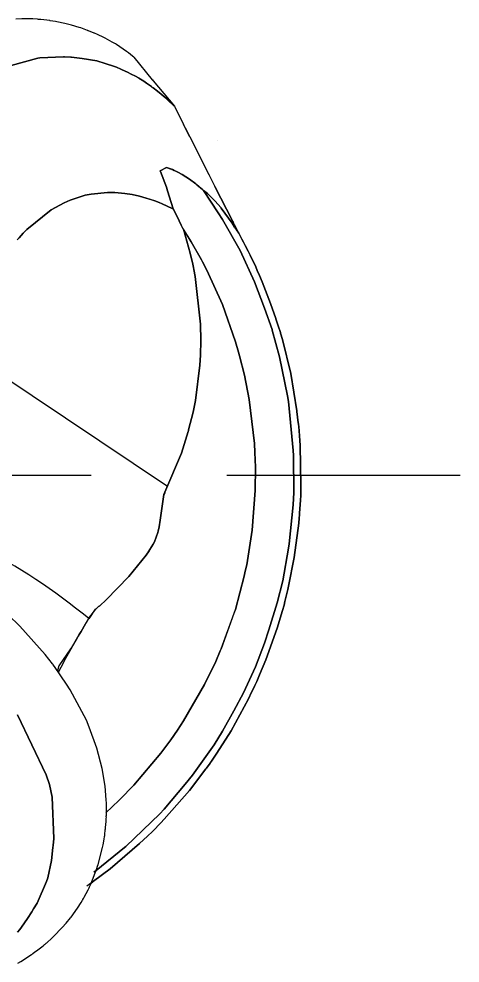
# Model space of a CAD drawing. Header units: millimetres. Extents: x -6.2 to 6.2, y -6.2 to 6.2.
# Drawn here: x 2.04 to 6.17, y -4.56 to 4.27 of the extents above; entities that cross this region are included whole.
import ezdxf

# ---------------------------------------------------------------- set-up
doc = ezdxf.new("R2010")
doc.units = ezdxf.units.MM
doc.linetypes.add('ACAD_ISO04W100', pattern=[30, 24, -3, 0, -3])
doc.linetypes.add('CENTER', pattern=[50.8, 31.75, -6.35, 6.35, -6.35])
doc.layers.add('中心线', color=2, linetype='ACAD_ISO04W100')
doc.layers.add('轮廓', color=4, linetype='Continuous')

msp = doc.modelspace()

# ---------------------------------------------------------------- linework, layer by layer
at = {"layer": '中心线', "linetype": 'CENTER', "ltscale": 0.2}
msp.add_line((-6.1727, 0), (6.1727, 0), dxfattribs=at)
at = {"layer": '轮廓'}
msp.add_line((1.5604, 1.148), (3.4315, -0.1041), dxfattribs=at)
for points in [[(2.9537, 4.0293), (2.9468, 4.0341), (2.9458, 4.034), (2.9446, 4.0348), (2.9152, 4.0519), (2.9152, 4.0519), (2.9152, 4.0519), (2.8481, 4.0868), (2.8357, 4.0938), (2.7759, 4.1218), (2.7759, 4.1218), (2.7472, 4.135), (2.7441, 4.1355), (2.6937, 4.1561), (2.6937, 4.1561), (2.6916, 4.1567), (2.6893, 4.1583), (2.6871, 4.159), (2.6838, 4.1604), (2.6838, 4.1604), (2.6198, 4.1836), (2.6177, 4.1843), (2.6048, 4.1881), (2.532, 4.2098), (2.532, 4.2098), (2.532, 4.2098), (2.532, 4.2098), (2.4713, 4.2255), (2.3954, 4.2415), (2.3838, 4.2436), (2.3336, 4.252), (2.3305, 4.2524), (2.2454, 4.2628), (2.2413, 4.2631), (2.2413, 4.2631), (2.2381, 4.2636), (2.2238, 4.2641), (2.2135, 4.2653), (2.2135, 4.2653), (2.1714, 4.268), (2.1155, 4.2683), (2.1094, 4.2683), (2.0829, 4.2687), (2.0729, 4.2679), (2.0678, 4.2681), (2.0114, 4.2652)], [(3.0475, 3.9636), (2.9537, 4.0293)], [(3.4941, 3.4523), (3.4941, 3.4523), (3.4941, 3.4523), (3.4939, 3.4533), (3.4928, 3.4541), (3.4928, 3.4541), (3.4928, 3.4541), (3.4914, 3.4559), (3.4914, 3.4559), (3.4866, 3.4602), (3.4793, 3.467), (3.4523, 3.4937), (3.45, 3.4953), (3.4486, 3.4971), (3.4256, 3.5185), (3.4244, 3.5193), (3.3374, 3.5923), (3.3374, 3.5923), (3.2973, 3.6238), (3.2929, 3.626), (3.2869, 3.6311), (3.2869, 3.6311), (3.2809, 3.6361), (3.2359, 3.6668), (3.2105, 3.6846), (3.1627, 3.7138), (3.1592, 3.7162), (3.1309, 3.7325), (3.0929, 3.7522), (3.0561, 3.7711), (3.0085, 3.7932), (2.9943, 3.7988), (2.9547, 3.8162), (2.8294, 3.8591), (2.7898, 3.8704), (2.7695, 3.876), (2.6324, 3.8995), (2.5331, 3.9094), (2.528, 3.9095), (2.4673, 3.9141), (2.4581, 3.9145), (2.2364, 3.9048), (2.2185, 3.9027), (1.9676, 3.8341)], [(1.9676, 3.8341), (2.2185, 3.9027), (2.2364, 3.9048), (2.4581, 3.9145), (2.4673, 3.9141), (2.528, 3.9095), (2.5331, 3.9094), (2.6324, 3.8995), (2.7695, 3.876), (2.7898, 3.8704), (2.8294, 3.8591), (2.9547, 3.8162), (2.9943, 3.7988), (3.0085, 3.7932), (3.0561, 3.7711), (3.0929, 3.7522), (3.1309, 3.7325), (3.1592, 3.7162), (3.1627, 3.7138), (3.2105, 3.6846), (3.2359, 3.6668), (3.2809, 3.6361), (3.2869, 3.6311), (3.2869, 3.6311), (3.2929, 3.626), (3.2973, 3.6238), (3.3374, 3.5923), (3.3374, 3.5923), (3.4244, 3.5193), (3.4256, 3.5185), (3.4486, 3.4971), (3.45, 3.4953), (3.4523, 3.4937), (3.4793, 3.467), (3.4866, 3.4602), (3.4914, 3.4559), (3.4914, 3.4559), (3.4928, 3.4541), (3.4928, 3.4541), (3.4928, 3.4541), (3.4939, 3.4533), (3.4941, 3.4523), (3.4941, 3.4523)], [(3.1169, 3.9098), (3.1052, 3.9189), (3.0662, 3.9496), (3.0475, 3.9636)], [(3.1169, 3.9098), (3.29, 3.6997)], [(3.2912, 3.6989), (3.2912, 3.6989), (3.2912, 3.6989), (3.2912, 3.6989), (3.2912, 3.6989), (3.2912, 3.6989), (3.2912, 3.6989), (3.2912, 3.6989), (3.2912, 3.6989), (3.2912, 3.6989), (3.291, 3.6998), (3.291, 3.6998), (3.291, 3.6998), (3.291, 3.6998), (3.291, 3.6998), (3.29, 3.6997), (3.2899, 3.7007), (3.2849, 3.7059)], [(3.29, 3.6997), (3.291, 3.6998), (3.291, 3.6998), (3.291, 3.6998), (3.291, 3.6998), (3.291, 3.6998), (3.291, 3.6998), (3.291, 3.6998), (3.291, 3.6998), (3.291, 3.6998), (3.291, 3.6998), (3.2912, 3.6989), (3.299, 3.6891)], [(3.2925, 3.6971), (3.2924, 3.698), (3.2912, 3.6989), (3.2914, 3.6979), (3.2914, 3.6979), (3.2914, 3.6979), (3.2914, 3.6979), (3.2912, 3.6989), (3.2912, 3.6989), (3.2912, 3.6989), (3.2912, 3.6989), (3.2912, 3.6989), (3.2912, 3.6989)], [(3.299, 3.6891), (3.4964, 3.4507)], [(3.4964, 3.4507), (3.4953, 3.4515), (3.4953, 3.4515), (3.4941, 3.4523)], [(3.4964, 3.4507), (3.5835, 3.2792), (3.5979, 3.2493), (3.5991, 3.2485), (3.5993, 3.2475), (3.6004, 3.2467), (3.6008, 3.2447), (3.641, 3.1665), (3.8202, 2.8123), (3.8217, 2.8095), (3.8222, 2.8065), (3.8763, 2.7013), (4.041, 2.378), (4.041, 2.378), (4.0423, 2.3762), (4.0425, 2.3752), (4.0505, 2.3583), (4.0567, 2.3462), (4.0596, 2.3417), (4.0813, 2.2988), (4.0999, 2.2625), (4.0999, 2.2625)], [(3.641, 3.1665), (3.6008, 3.2447), (3.6004, 3.2467), (3.5993, 3.2475), (3.5991, 3.2485), (3.5979, 3.2493), (3.5835, 3.2792)], [(3.8988, 3.1267), (3.9008, 3.127), (3.9017, 3.1272)], [(3.7693, 2.6631), (3.7667, 2.6667), (3.7655, 2.6676), (3.7595, 2.6726), (3.7488, 2.6819), (3.7083, 2.7154), (3.6999, 2.723), (3.6964, 2.7254), (3.6964, 2.7254), (3.6381, 2.768), (3.5682, 2.8135), (3.5288, 2.835), (3.51, 2.8439), (3.4945, 2.8513), (3.478, 2.8585), (3.4735, 2.8608), (3.4692, 2.8621), (3.4336, 2.8741), (3.4219, 2.8771), (3.3623, 2.8463), (3.3637, 2.8445), (3.3655, 2.8397), (3.4215, 2.6952), (3.433, 2.6587), (3.4354, 2.651), (3.4474, 2.6115), (3.4837, 2.492)], [(3.4837, 2.492), (3.4474, 2.6115), (3.4354, 2.651), (3.433, 2.6587), (3.4215, 2.6952), (3.3655, 2.8397), (3.3637, 2.8445), (3.3623, 2.8463), (3.4219, 2.8771), (3.4336, 2.8741), (3.4573, 2.8661), (3.4692, 2.8621), (3.4735, 2.8608), (3.478, 2.8585), (3.4945, 2.8513), (3.51, 2.8439), (3.5288, 2.835), (3.5682, 2.8135), (3.6381, 2.768), (3.6964, 2.7254), (3.6964, 2.7254), (3.6999, 2.723), (3.7083, 2.7154), (3.7595, 2.6726), (3.7655, 2.6676), (3.7667, 2.6667), (3.7693, 2.6631), (3.7705, 2.6623)], [(3.7705, 2.6623), (3.9076, 2.455), (3.946, 2.3927), (4.1129, 2.1023), (4.2477, 1.8103), (4.3409, 1.5637), (4.411, 1.3618), (4.4129, 1.3571), (4.4821, 1.1083), (4.556, 0.7416), (4.5642, 0.6892), (4.6104, 0.2313), (4.6125, 0.1849), (4.6155, -0.1608), (4.6097, -0.2776), (4.5704, -0.642), (4.5646, -0.6836), (4.5119, -0.9894), (4.4605, -1.1934), (4.3825, -1.4478), (4.3393, -1.5712), (4.2565, -1.7929), (4.144, -2.0362), (4.0541, -2.2054), (3.9462, -2.394), (3.8701, -2.5211), (3.6656, -2.807), (3.598, -2.89), (3.3995, -3.123), (3.3598, -3.1686), (3.0407, -3.4726), (3.0283, -3.4829), (2.7645, -3.697), (2.7431, -3.7139)], [(2.7645, -3.697), (3.0283, -3.4829), (3.0407, -3.4726), (3.3598, -3.1686), (3.3995, -3.123), (3.598, -2.89), (3.6656, -2.807), (3.8701, -2.5211), (3.9462, -2.394), (4.0541, -2.2054), (4.144, -2.0362), (4.2565, -1.7929), (4.3393, -1.5712), (4.3825, -1.4478), (4.4605, -1.1934), (4.5119, -0.9894), (4.5646, -0.6836), (4.5704, -0.642), (4.6097, -0.2776), (4.6155, -0.1608), (4.6125, 0.1849), (4.6104, 0.2313), (4.5642, 0.6892), (4.556, 0.7416), (4.556, 0.7416), (4.4821, 1.1083), (4.4129, 1.3571), (4.411, 1.3618), (4.3409, 1.5637), (4.2477, 1.8103), (4.1129, 2.1023), (3.946, 2.3927), (3.9076, 2.455), (3.7693, 2.6631)], [(4.0997, 2.2635), (4.0984, 2.2653), (4.0973, 2.2661), (4.0957, 2.2688), (4.0819, 2.2898), (4.0802, 2.2935), (4.0652, 2.3152), (4.0611, 2.3216), (4.0362, 2.3589), (3.9354, 2.4985), (3.9341, 2.5003), (3.8748, 2.566), (3.8574, 2.5842), (3.8059, 2.6341), (3.7705, 2.6623)], [(3.7705, 2.6623), (3.7705, 2.6623), (3.8059, 2.6341), (3.8574, 2.5842), (3.8748, 2.566), (3.9341, 2.5003), (3.9354, 2.4985), (4.0362, 2.3589), (4.0611, 2.3216), (4.0652, 2.3152), (4.0802, 2.2935), (4.0819, 2.2898), (4.0957, 2.2688), (4.0973, 2.2661), (4.0984, 2.2653), (4.0997, 2.2635), (4.0999, 2.2625)], [(4.0999, 2.2625), (4.0813, 2.2988), (4.0596, 2.3417), (4.0567, 2.3462), (4.0505, 2.3583), (4.0425, 2.3752), (4.0423, 2.3762), (4.041, 2.378), (4.041, 2.378), (3.8763, 2.7013)], [(3.4837, 2.492), (3.4837, 2.492), (3.4771, 2.4949), (3.4771, 2.4949), (3.4759, 2.4957), (3.3822, 2.538), (3.3536, 2.5502), (3.3124, 2.5653), (3.2004, 2.6014), (3.2004, 2.6014), (3.1696, 2.6092), (3.1009, 2.6245), (3.0329, 2.6359), (2.9401, 2.6439), (2.9236, 2.645), (2.8697, 2.6457), (2.7181, 2.6301), (2.6613, 2.6181), (2.5202, 2.5719), (2.4645, 2.5478), (2.344, 2.4829), (2.1137, 2.2971), (2.081, 2.2639), (2.0437, 2.2218), (2.0252, 2.2003)], [(2.0252, 2.2003), (2.0437, 2.2218), (2.081, 2.2639), (2.1137, 2.2971), (2.344, 2.4829), (2.4645, 2.5478), (2.5202, 2.5719), (2.6613, 2.6181), (2.7181, 2.6301), (2.8697, 2.6457), (2.9236, 2.645), (2.9401, 2.6439), (3.0329, 2.6359), (3.1009, 2.6245), (3.1696, 2.6092), (3.2004, 2.6014), (3.2004, 2.6014), (3.2843, 2.5746), (3.3124, 2.5653), (3.3536, 2.5502), (3.3822, 2.538), (3.4759, 2.4957), (3.4837, 2.492), (3.4837, 2.492), (3.4837, 2.492), (3.4837, 2.492), (3.4771, 2.4949), (3.4771, 2.4949), (3.4837, 2.492)], [(3.4837, 2.492), (3.4839, 2.491), (3.4839, 2.491), (3.4839, 2.491), (3.5405, 2.3832), (3.5423, 2.3784), (3.544, 2.3746), (3.544, 2.3746), (3.5613, 2.3401), (3.5738, 2.3149), (3.5753, 2.3121), (3.5757, 2.3102), (3.5787, 2.3046), (3.5802, 2.3018), (3.5802, 2.3018), (3.5802, 2.3018)], [(3.5802, 2.3018), (3.5802, 2.3018), (3.5738, 2.3149), (3.5753, 2.3121), (3.5757, 2.3102), (3.5787, 2.3046), (3.5768, 2.3093), (3.5736, 2.3159), (3.5721, 2.3187), (3.5708, 2.3205), (3.544, 2.3746), (3.544, 2.3746), (3.5613, 2.3401), (3.547, 2.3691), (3.5423, 2.3784), (3.5405, 2.3832), (3.4839, 2.491)], [(3.5802, 2.3018), (3.6541, 2.1818), (3.7498, 2.0139), (3.7601, 1.9954), (3.799, 1.919), (3.9462, 1.5967), (4.0697, 1.2478), (4.0979, 1.1512), (4.1071, 1.1163), (4.152, 0.9364), (4.1966, 0.7066), (4.2464, 0.2971), (4.2513, 0.2116), (4.2561, 0.0754), (4.2542, -0.1443), (4.2249, -0.514), (4.1736, -0.8389), (4.1608, -0.899), (4.1507, -0.9454), (4.0675, -1.2566), (4.0537, -1.2936), (3.9343, -1.6243), (3.9266, -1.644), (3.8833, -1.744), (3.7792, -1.9594), (3.5831, -2.2986), (3.5264, -2.3857), (3.4639, -2.4749), (3.3702, -2.6001), (3.1172, -2.8986), (2.9866, -3.0333), (2.9084, -3.108), (2.8605, -3.153), (2.8543, -3.1582)], [(2.8543, -3.1582), (2.8605, -3.153), (2.9084, -3.108), (2.9866, -3.0333), (3.1172, -2.8986), (3.3702, -2.6001), (3.4639, -2.4749), (3.5264, -2.3857), (3.5831, -2.2986), (3.7792, -1.9594), (3.8833, -1.744), (3.9266, -1.644), (3.9343, -1.6243), (4.0675, -1.2566), (4.1507, -0.9454), (4.1608, -0.899), (4.1736, -0.8389), (4.2249, -0.514), (4.2542, -0.1443), (4.2561, 0.0754), (4.2513, 0.2116), (4.2464, 0.2971), (4.2463, 0.298), (4.1966, 0.7066), (4.152, 0.9364), (4.1071, 1.1163), (4.0979, 1.1512), (4.0697, 1.2478), (3.9462, 1.5967), (3.799, 1.919), (3.7601, 1.9954), (3.7498, 2.0139), (3.6541, 2.1818), (3.5804, 2.3008)], [(3.3967, -0.1818), (3.4057, -0.1639), (3.408, -0.1595), (3.5637, 0.2071), (3.6267, 0.4081), (3.6278, 0.4134), (3.6302, 0.423), (3.6719, 0.5897), (3.6932, 0.6991), (3.7357, 1.0285), (3.7414, 1.1229), (3.7447, 1.2595), (3.7413, 1.4113), (3.6919, 1.8585), (3.6793, 1.9243), (3.6758, 1.944), (3.6686, 1.9732), (3.6439, 2.0785), (3.5804, 2.3008), (3.5802, 2.3018)], [(3.5804, 2.3008), (3.6439, 2.0785), (3.6686, 1.9732), (3.6758, 1.944), (3.6793, 1.9243), (3.6919, 1.8585), (3.7413, 1.4113), (3.7447, 1.2595), (3.7414, 1.1229), (3.7357, 1.0285), (3.6932, 0.6991), (3.6719, 0.5897), (3.6302, 0.423), (3.6278, 0.4134), (3.6267, 0.4081), (3.5637, 0.2071), (3.408, -0.1595), (3.4057, -0.1639), (3.3967, -0.1818)], [(4.0999, 2.2625), (4.1885, 2.0943), (4.2061, 2.0578), (4.2579, 1.9481), (4.2727, 1.9162), (4.2943, 1.8682), (4.3191, 1.8086), (4.3982, 1.6073), (4.4477, 1.4647), (4.4479, 1.4638), (4.4696, 1.3985), (4.4891, 1.3339), (4.4913, 1.3272), (4.5076, 1.2692), (4.586, 0.951), (4.586, 0.951), (4.6447, 0.6008), (4.6448, 0.5948), (4.6573, 0.4893), (4.658, 0.4793), (4.665, 0.4166), (4.6649, 0.4115), (4.6756, 0.2763), (4.6823, -0.0901), (4.6796, -0.1901), (4.6771, -0.2332), (4.6693, -0.3564), (4.6686, -0.3698), (4.6663, -0.4027), (4.6613, -0.4492), (4.6193, -0.7694), (4.5662, -1.0387), (4.5603, -1.0682), (4.5596, -1.0703), (4.5508, -1.1064), (4.5316, -1.1819), (4.5232, -1.2149), (4.5087, -1.2651), (4.4588, -1.4313), (4.3536, -1.7271), (4.295, -1.8674), (4.2675, -1.9301), (4.249, -1.9689), (4.2306, -2.0087), (4.2201, -2.0299), (4.1903, -2.091), (4.0278, -2.3907), (3.8943, -2.6011), (3.8442, -2.6739), (3.8363, -2.6865), (3.8314, -2.6934), (3.798, -2.74), (3.7923, -2.7481), (3.6372, -2.9511), (3.4012, -3.2191), (3.3694, -3.2522), (3.2937, -3.3295), (3.2911, -3.332), (3.2452, -3.3766), (3.1712, -3.4465), (2.8939, -3.6823), (2.7378, -3.7991), (2.7314, -3.8033), (2.7189, -3.8126), (2.6756, -3.8436)], [(2.7189, -3.8126), (2.7314, -3.8033), (2.7378, -3.7991), (2.8939, -3.6823), (3.1712, -3.4465), (3.2452, -3.3766), (3.2911, -3.332), (3.2937, -3.3295), (3.3694, -3.2522), (3.4012, -3.2191), (3.6372, -2.9511), (3.7923, -2.7481), (3.798, -2.74), (3.8314, -2.6934), (3.8363, -2.6865), (3.8442, -2.6739), (3.8943, -2.6011), (4.0278, -2.3907), (4.1903, -2.091), (4.2201, -2.0299), (4.2306, -2.0087), (4.249, -1.9689), (4.2675, -1.9301), (4.295, -1.8674), (4.3536, -1.7271), (4.4588, -1.4313), (4.5087, -1.2651), (4.5232, -1.2149), (4.5316, -1.1819), (4.5508, -1.1064), (4.5596, -1.0703), (4.5662, -1.0387), (4.6193, -0.7694), (4.6613, -0.4492), (4.6663, -0.4027), (4.6686, -0.3698), (4.6693, -0.3564), (4.6771, -0.2332), (4.6796, -0.1901), (4.6823, -0.0901), (4.6756, 0.2763), (4.665, 0.4166), (4.658, 0.4793), (4.6573, 0.4893), (4.6448, 0.5948), (4.6447, 0.6008), (4.586, 0.951), (4.5076, 1.2692), (4.4913, 1.3272), (4.4891, 1.3339), (4.4696, 1.3985), (4.4479, 1.4638), (4.4477, 1.4647), (4.3982, 1.6073), (4.3191, 1.8086), (4.2943, 1.8682), (4.2727, 1.9162), (4.2579, 1.9481), (4.2061, 2.0578), (4.1885, 2.0943), (4.0997, 2.2635)], [(3.3967, -0.1818), (3.3649, -0.4219), (3.3543, -0.4827), (3.3461, -0.5227), (3.3425, -0.5366), (3.3111, -0.6234), (3.2989, -0.6468), (3.2615, -0.7052), (3.2609, -0.7073), (3.2323, -0.7469), (3.0706, -0.947), (2.8573, -1.1654), (2.797, -1.2207), (2.7854, -1.2299), (2.7792, -1.235), (2.7627, -1.2511), (2.7601, -1.2536), (2.7593, -1.2548), (2.6919, -1.3387), (2.6919, -1.3387), (2.6919, -1.3387), (2.692, -1.3397), (2.692, -1.3397)], [(3.2502, -0.7214), (3.2989, -0.6468), (3.3111, -0.6234), (3.3425, -0.5366), (3.3461, -0.5227), (3.3543, -0.4827), (3.3649, -0.4219), (3.3965, -0.1808)], [(2.7, -1.3444), (2.7593, -1.2548), (2.7601, -1.2536), (2.7627, -1.2511), (2.7792, -1.235), (2.7854, -1.2299), (2.797, -1.2207), (2.8573, -1.1654), (3.0706, -0.947), (3.2323, -0.7469), (3.2609, -0.7073)], [(2.031, -4.5645), (2.0576, -4.5486), (2.0576, -4.5486), (2.0576, -4.5486), (2.0576, -4.5486), (2.0576, -4.5486), (2.0576, -4.5486), (2.0576, -4.5486), (2.1598, -4.4829), (2.1634, -4.4802), (2.1723, -4.4736), (2.1903, -4.4603), (2.1903, -4.4603), (2.2156, -4.4426), (2.2174, -4.4413), (2.255, -4.4123), (2.2718, -4.3982), (2.2727, -4.398), (2.2727, -4.398), (2.2735, -4.3968), (2.2753, -4.3955), (2.2771, -4.3942), (2.2797, -4.3917), (2.2824, -4.3892), (2.2886, -4.384), (2.2957, -4.3787), (2.3011, -4.3747), (2.3492, -4.3307), (2.3518, -4.3282), (2.365, -4.3167), (2.4466, -4.2323), (2.483, -4.1913), (2.524, -4.1415), (2.5291, -4.1355), (2.5894, -4.0518), (2.6226, -3.9982), (2.6359, -3.9755), (2.6382, -3.9711), (2.6398, -3.9687), (2.6451, -3.9587), (2.65, -3.9517), (2.6514, -3.9484), (2.6887, -3.8779), (2.6976, -3.859), (2.7015, -3.8523), (2.7141, -3.8257), (2.7715, -3.6795), (2.7779, -3.658), (2.7832, -3.6419), (2.8245, -3.4843), (2.83, -3.458), (2.8387, -3.4036), (2.8396, -3.3974), (2.8408, -3.387), (2.8417, -3.3807), (2.8438, -3.3692), (2.8464, -3.3495), (2.8459, -3.3465), (2.8483, -3.3319), (2.8488, -3.3226), (2.8496, -3.3215), (2.8497, -3.3164), (2.8511, -3.307), (2.8509, -3.306), (2.8518, -3.2998), (2.8522, -3.2906), (2.853, -3.2894), (2.853, -3.2833), (2.8531, -3.2782), (2.8541, -3.278), (2.8536, -3.2751), (2.8547, -3.2698), (2.8547, -3.2698), (2.8541, -3.2669), (2.8554, -3.2565), (2.8554, -3.2565), (2.8563, -3.2502), (2.8561, -3.2492), (2.8566, -3.2461), (2.8564, -3.2451), (2.8567, -3.241), (2.8564, -3.2391), (2.8564, -3.2391), (2.8564, -3.2391), (2.8565, -3.234), (2.8574, -3.2277), (2.8579, -3.2134), (2.8586, -3.2112), (2.8593, -3.1979), (2.8591, -3.1969), (2.859, -3.1909), (2.8593, -3.1807), (2.8597, -3.1775), (2.8597, -3.1775), (2.8595, -3.1765), (2.8594, -3.1756), (2.8594, -3.1756), (2.86, -3.1734), (2.8598, -3.1724), (2.8598, -3.1724), (2.8597, -3.1715), (2.8597, -3.1715), (2.8601, -3.1683), (2.86, -3.1673), (2.8601, -3.1622), (2.8603, -3.152), (2.8601, -3.1511), (2.8599, -3.144), (2.8609, -3.1438), (2.8604, -3.1409), (2.8603, -3.1348), (2.8601, -3.1338), (2.8601, -3.1338), (2.8609, -3.1326), (2.8609, -3.1326), (2.8608, -3.1317), (2.8606, -3.1307), (2.8601, -3.1277), (2.8601, -3.1277), (2.8607, -3.1256), (2.8604, -3.1236), (2.8605, -3.1012), (2.8599, -3.0689), (2.8582, -3.0367), (2.848, -2.9095), (2.82, -2.7449), (2.7712, -2.5544), (2.7, -2.3578), (2.6722, -2.2926), (2.5212, -2.0065), (2.4875, -1.9536), (2.3742, -1.7887), (2.3622, -1.7726), (2.3609, -1.7708), (2.3546, -1.7638), (2.2865, -1.6773), (2.0478, -1.4117), (1.9409, -1.3067)], [(2.411, -1.8422), (2.4362, -1.7951), (2.4766, -1.7189), (2.4781, -1.7156), (2.6058, -1.49), (2.6058, -1.49), (2.6222, -1.4617), (2.6634, -1.3905), (2.6659, -1.387), (2.6696, -1.3792)], [(2.692, -1.3397), (2.6712, -1.3769), (2.6696, -1.3792), (2.6659, -1.387), (2.6634, -1.3905), (2.6222, -1.4617), (2.6058, -1.49), (2.6058, -1.49), (2.4781, -1.7156)], [(2.6058, -1.49), (2.606, -1.491), (2.5966, -1.5068), (2.584, -1.5273), (2.5842, -1.5283), (2.5318, -1.6117), (2.5247, -1.6231), (2.4151, -1.7846), (2.4017, -1.8296)], [(2.0288, -4.2755), (2.0497, -4.2505), (2.0663, -4.2293), (2.1219, -4.1474), (2.1606, -4.0847), (2.1781, -4.0573), (2.2112, -4.0027), (2.2994, -3.8003), (2.3099, -3.768), (2.3449, -3.6034), (2.359, -3.4821), (2.3602, -3.4657), (2.3679, -3.4003), (2.3523, -3.0121), (2.3255, -2.895), (2.2972, -2.8035), (2.0286, -2.2416)], [(2.0286, -2.2416), (2.2972, -2.8035), (2.3255, -2.895), (2.3523, -3.0121), (2.3679, -3.4003), (2.3602, -3.4657), (2.359, -3.4821), (2.3449, -3.6034), (2.3099, -3.768), (2.2994, -3.8003), (2.2112, -4.0027), (2.1781, -4.0573), (2.1606, -4.0847), (2.1219, -4.1474), (2.0663, -4.2293), (2.0497, -4.2505), (2.0288, -4.2755)]]:
    msp.add_lwpolyline(points, dxfattribs=at)
msp.add_arc((-0.9008, -5.6967), 5.6479, 50.49782, 75.39104, dxfattribs=at)

doc.saveas('drawing.dxf')
